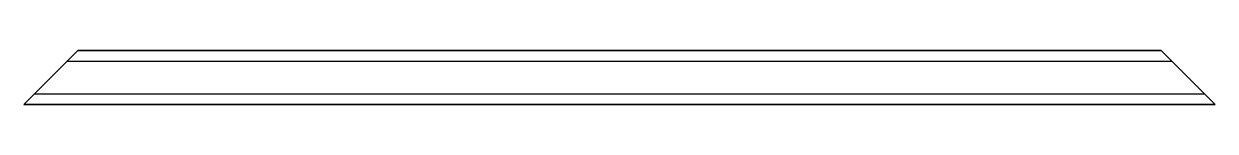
# Model space of a CAD drawing. Header units: millimetres. Extents: x 0 to 660, y 0 to 30.
import ezdxf

# ---------------------------------------------------------------- set-up
doc = ezdxf.new("R2010")
doc.units = ezdxf.units.MM
doc.layers.add('SIMUMAK Visible (ISO)', color=7, linetype='Continuous', lineweight=35)
doc.layers.add('SIMUMAK Visible Narrow (ISO)', color=7, linetype='Continuous', lineweight=25)

# ---------------------------------------------------------------- blocks, each defined once
blk = doc.blocks.new('ISO 30x30x3 00000001_Sheet_5_2583B')
at = {"layer": 'SIMUMAK Visible (ISO)'}
for p, q in [((-306, 9), (-300, 15)), ((-300, 15), (300, 15)), ((300, 15), (306, 9)), ((-306, 9), (-324, -9)), ((324, -9), (306, 9)), ((-330, -15), (-324, -9)), ((324, -9), (330, -15)), ((-330, -15), (330, -15))]:
    blk.add_line(p, q, dxfattribs=at)
at = {"layer": 'SIMUMAK Visible Narrow (ISO)'}
for p, q in [((-306, 9), (306, 9)), ((-324, -9), (324, -9))]:
    blk.add_line(p, q, dxfattribs=at)

msp = doc.modelspace()

# ---------------------------------------------------------------- block references
msp.add_blockref('ISO 30x30x3 00000001_Sheet_5_2583B', (330, 15))

doc.saveas('drawing.dxf')
